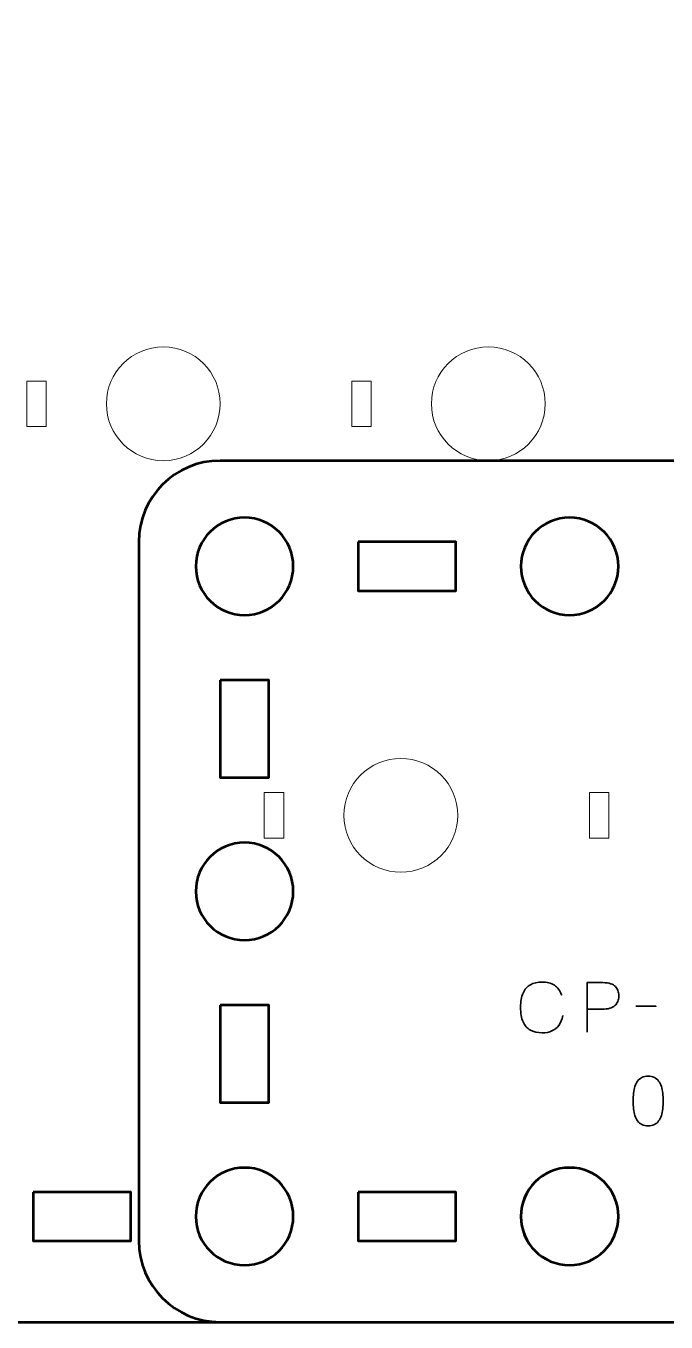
# Model space of a CAD drawing. Header units: centimetres. Extents: x -64.7 to 31.2, y -38.5 to 7.
# Drawn here: x 23.16 to 27.09, y -22.5 to -14.53 of the extents above; entities that cross this region are included whole.
import ezdxf

# ---------------------------------------------------------------- set-up
doc = ezdxf.new("R2010")
doc.units = ezdxf.units.CM
doc.header["$MEASUREMENT"] = 0
doc.layers.add('Layer 1', color=7, linetype='Continuous')

msp = doc.modelspace()

# ---------------------------------------------------------------- linework, layer by layer
at = {"layer": 'Layer 1', "color": 142, "lineweight": 20}
for points in [[(23.16, -16.99), (23.28, -16.99), (23.28, -16.71), (23.16, -16.71), (23.16, -16.99)], [(25.16, -16.99), (25.28, -16.99), (25.28, -16.71), (25.16, -16.71), (25.16, -16.99)]]:
    msp.add_lwpolyline(points, close=True, dxfattribs=at)
at = {"layer": 'Layer 1', "color": 232, "lineweight": 20}
for points in [[(24.62169, -19.52213), (24.74169, -19.52213), (24.74169, -19.24213), (24.62169, -19.24213), (24.62169, -19.52213)], [(26.62169, -19.52213), (26.74169, -19.52213), (26.74169, -19.24213), (26.62169, -19.24213), (26.62169, -19.52213)]]:
    msp.add_lwpolyline(points, close=True, dxfattribs=at)
at = {"layer": 'Layer 1', "color": 142, "lineweight": 20}
for centre in [(24, -16.85), (26, -16.85)]:
    msp.add_ellipse(centre, major_axis=(0, 0.35), ratio=1, dxfattribs=at)
at = {"layer": 'Layer 1', "color": 232, "lineweight": 20}
msp.add_ellipse((25.46169, -19.38213), major_axis=(0, 0.35), ratio=1, dxfattribs=at)
at = {"layer": 'Layer 1', "color": 142, "lineweight": 53}
for points, knots in [([(16.35006, -7.19996), (16.35006, -7.19996), (30.64994, -7.19996), (30.64994, -7.19996), (30.64994, -7.19996), (30.92708, -7.19996), (31.15004, -7.42306), (31.15004, -7.70006), (31.15004, -7.70006), (31.15004, -7.70006), (31.15004, -21.99994), (31.15004, -21.99994), (31.15004, -21.99994), (31.15004, -22.27708), (30.92708, -22.50004), (30.64994, -22.50004), (30.64994, -22.50004), (30.64994, -22.50004), (16.35006, -22.50004), (16.35006, -22.50004), (16.35006, -22.50004), (16.07306, -22.50004), (15.84996, -22.27708), (15.84996, -21.99994), (15.84996, -21.99994), (15.84996, -21.99994), (15.84996, -7.70006), (15.84996, -7.70006), (15.84996, -7.70006), (15.84996, -7.42306), (16.07306, -7.19996), (16.35006, -7.19996)], [0, 0, 0, 0, 0.125, 0.125, 0.125, 0.125, 0.25, 0.25, 0.25, 0.25, 0.375, 0.375, 0.375, 0.375, 0.5, 0.5, 0.5, 0.5, 0.625, 0.625, 0.625, 0.625, 0.75, 0.75, 0.75, 0.75, 0.875, 0.875, 0.875, 0.875, 1, 1, 1, 1]), ([(24.80004, -21.85001), (24.80004, -22.01567), (24.66567, -22.15001), (24.50004, -22.15001), (24.50004, -22.15001), (24.33427, -22.15001), (24.20004, -22.01567), (24.20004, -21.85001), (24.20004, -21.85001), (24.20004, -21.68438), (24.33427, -21.55001), (24.50004, -21.55001), (24.50004, -21.55001), (24.66567, -21.55001), (24.80004, -21.68438), (24.80004, -21.85001)], [0, 0, 0, 0, 0.25, 0.25, 0.25, 0.25, 0.5, 0.5, 0.5, 0.5, 0.75, 0.75, 0.75, 0.75, 1, 1, 1, 1]), ([(26.79997, -21.85001), (26.79997, -22.01567), (26.66563, -22.15001), (26.50001, -22.15001), (26.50001, -22.15001), (26.33434, -22.15001), (26.2, -22.01567), (26.2, -21.85001), (26.2, -21.85001), (26.2, -21.68438), (26.33434, -21.55001), (26.50001, -21.55001), (26.50001, -21.55001), (26.66563, -21.55001), (26.79997, -21.68438), (26.79997, -21.85001)], [0, 0, 0, 0, 0.25, 0.25, 0.25, 0.25, 0.5, 0.5, 0.5, 0.5, 0.75, 0.75, 0.75, 0.75, 1, 1, 1, 1]), ([(23.20002, -21.69994), (23.20002, -21.69994), (23.80002, -21.69994), (23.80002, -21.69994), (23.80002, -21.69994), (23.80002, -21.69994), (23.80002, -21.99994), (23.80002, -21.99994), (23.80002, -21.99994), (23.80002, -21.99994), (23.20002, -21.99994), (23.20002, -21.99994), (23.20002, -21.99994), (23.20002, -21.99994), (23.20002, -21.69994), (23.20002, -21.69994)], [0, 0, 0, 0, 0.25, 0.25, 0.25, 0.25, 0.5, 0.5, 0.5, 0.5, 0.75, 0.75, 0.75, 0.75, 1, 1, 1, 1]), ([(25.19995, -21.69994), (25.19995, -21.69994), (25.79995, -21.69994), (25.79995, -21.69994), (25.79995, -21.69994), (25.79995, -21.69994), (25.79995, -21.99994), (25.79995, -21.99994), (25.79995, -21.99994), (25.79995, -21.99994), (25.19995, -21.99994), (25.19995, -21.99994), (25.19995, -21.99994), (25.19995, -21.99994), (25.19995, -21.69994), (25.19995, -21.69994)], [0, 0, 0, 0, 0.25, 0.25, 0.25, 0.25, 0.5, 0.5, 0.5, 0.5, 0.75, 0.75, 0.75, 0.75, 1, 1, 1, 1])]:
    msp.add_open_spline(points, degree=3, knots=knots, dxfattribs=at)
at = {"layer": 'Layer 1', "color": 232, "lineweight": 53}
for points, knots in [([(24.35008, -17.19998), (24.35008, -17.19998), (30.65005, -17.19998), (30.65005, -17.19998), (30.65005, -17.19998), (30.92702, -17.19998), (31.15001, -17.42307), (31.15001, -17.70007), (31.15001, -17.70007), (31.15001, -17.70007), (31.15001, -21.99993), (31.15001, -21.99993), (31.15001, -21.99993), (31.15001, -22.27707), (30.92702, -22.50003), (30.65005, -22.50003), (30.65005, -22.50003), (30.65005, -22.50003), (24.35008, -22.50003), (24.35008, -22.50003), (24.35008, -22.50003), (24.07308, -22.50003), (23.84999, -22.27707), (23.84999, -21.99993), (23.84999, -21.99993), (23.84999, -21.99993), (23.84999, -17.70007), (23.84999, -17.70007), (23.84999, -17.70007), (23.84999, -17.42307), (24.07308, -17.19998), (24.35008, -17.19998)], [0, 0, 0, 0, 0.125, 0.125, 0.125, 0.125, 0.25, 0.25, 0.25, 0.25, 0.375, 0.375, 0.375, 0.375, 0.5, 0.5, 0.5, 0.5, 0.625, 0.625, 0.625, 0.625, 0.75, 0.75, 0.75, 0.75, 0.875, 0.875, 0.875, 0.875, 1, 1, 1, 1]), ([(24.80002, -17.85001), (24.80002, -18.01578), (24.66579, -18.15001), (24.50001, -18.15001), (24.50001, -18.15001), (24.33435, -18.15001), (24.20001, -18.01578), (24.20001, -17.85001), (24.20001, -17.85001), (24.20001, -17.68434), (24.33435, -17.55), (24.50001, -17.55), (24.50001, -17.55), (24.66579, -17.55), (24.80002, -17.68434), (24.80002, -17.85001)], [0, 0, 0, 0, 0.25, 0.25, 0.25, 0.25, 0.5, 0.5, 0.5, 0.5, 0.75, 0.75, 0.75, 0.75, 1, 1, 1, 1]), ([(26.80009, -17.85001), (26.80009, -18.01578), (26.66572, -18.15001), (26.50009, -18.15001), (26.50009, -18.15001), (26.33432, -18.15001), (26.20009, -18.01578), (26.20009, -17.85001), (26.20009, -17.85001), (26.20009, -17.68434), (26.33432, -17.55), (26.50009, -17.55), (26.50009, -17.55), (26.66572, -17.55), (26.80009, -17.68434), (26.80009, -17.85001)], [0, 0, 0, 0, 0.25, 0.25, 0.25, 0.25, 0.5, 0.5, 0.5, 0.5, 0.75, 0.75, 0.75, 0.75, 1, 1, 1, 1]), ([(25.20003, -17.70007), (25.20003, -17.70007), (25.80004, -17.70007), (25.80004, -17.70007), (25.80004, -17.70007), (25.80004, -17.70007), (25.80004, -18.00008), (25.80004, -18.00008), (25.80004, -18.00008), (25.80004, -18.00008), (25.20003, -18.00008), (25.20003, -18.00008), (25.20003, -18.00008), (25.20003, -18.00008), (25.20003, -17.70007), (25.20003, -17.70007)], [0, 0, 0, 0, 0.25, 0.25, 0.25, 0.25, 0.5, 0.5, 0.5, 0.5, 0.75, 0.75, 0.75, 0.75, 1, 1, 1, 1]), ([(24.35008, -18.55002), (24.35008, -18.55002), (24.65009, -18.55002), (24.65009, -18.55002), (24.65009, -18.55002), (24.65009, -18.55002), (24.65009, -19.15003), (24.65009, -19.15003), (24.65009, -19.15003), (24.65009, -19.15003), (24.35008, -19.15003), (24.35008, -19.15003), (24.35008, -19.15003), (24.35008, -19.15003), (24.35008, -18.55002), (24.35008, -18.55002)], [0, 0, 0, 0, 0.25, 0.25, 0.25, 0.25, 0.5, 0.5, 0.5, 0.5, 0.75, 0.75, 0.75, 0.75, 1, 1, 1, 1]), ([(24.80002, -19.85008), (24.80002, -20.01571), (24.66579, -20.15008), (24.50001, -20.15008), (24.50001, -20.15008), (24.33435, -20.15008), (24.20001, -20.01571), (24.20001, -19.85008), (24.20001, -19.85008), (24.20001, -19.68431), (24.33435, -19.55008), (24.50001, -19.55008), (24.50001, -19.55008), (24.66579, -19.55008), (24.80002, -19.68431), (24.80002, -19.85008)], [0, 0, 0, 0, 0.25, 0.25, 0.25, 0.25, 0.5, 0.5, 0.5, 0.5, 0.75, 0.75, 0.75, 0.75, 1, 1, 1, 1]), ([(24.35008, -20.54999), (24.35008, -20.54999), (24.65009, -20.54999), (24.65009, -20.54999), (24.65009, -20.54999), (24.65009, -20.54999), (24.65009, -21.14998), (24.65009, -21.14998), (24.65009, -21.14998), (24.65009, -21.14998), (24.35008, -21.14998), (24.35008, -21.14998), (24.35008, -21.14998), (24.35008, -21.14998), (24.35008, -20.54999), (24.35008, -20.54999)], [0, 0, 0, 0, 0.25, 0.25, 0.25, 0.25, 0.5, 0.5, 0.5, 0.5, 0.75, 0.75, 0.75, 0.75, 1, 1, 1, 1]), ([(24.80002, -21.85), (24.80002, -22.01567), (24.66579, -22.15), (24.50001, -22.15), (24.50001, -22.15), (24.33435, -22.15), (24.20001, -22.01567), (24.20001, -21.85), (24.20001, -21.85), (24.20001, -21.68437), (24.33435, -21.55), (24.50001, -21.55), (24.50001, -21.55), (24.66579, -21.55), (24.80002, -21.68437), (24.80002, -21.85)], [0, 0, 0, 0, 0.25, 0.25, 0.25, 0.25, 0.5, 0.5, 0.5, 0.5, 0.75, 0.75, 0.75, 0.75, 1, 1, 1, 1]), ([(26.80009, -21.85), (26.80009, -22.01567), (26.66572, -22.15), (26.50009, -22.15), (26.50009, -22.15), (26.33432, -22.15), (26.20009, -22.01567), (26.20009, -21.85), (26.20009, -21.85), (26.20009, -21.68437), (26.33432, -21.55), (26.50009, -21.55), (26.50009, -21.55), (26.66572, -21.55), (26.80009, -21.68437), (26.80009, -21.85)], [0, 0, 0, 0, 0.25, 0.25, 0.25, 0.25, 0.5, 0.5, 0.5, 0.5, 0.75, 0.75, 0.75, 0.75, 1, 1, 1, 1]), ([(25.20003, -21.69993), (25.20003, -21.69993), (25.80004, -21.69993), (25.80004, -21.69993), (25.80004, -21.69993), (25.80004, -21.69993), (25.80004, -21.99993), (25.80004, -21.99993), (25.80004, -21.99993), (25.80004, -21.99993), (25.20003, -21.99993), (25.20003, -21.99993), (25.20003, -21.99993), (25.20003, -21.99993), (25.20003, -21.69993), (25.20003, -21.69993)], [0, 0, 0, 0, 0.25, 0.25, 0.25, 0.25, 0.5, 0.5, 0.5, 0.5, 0.75, 0.75, 0.75, 0.75, 1, 1, 1, 1])]:
    msp.add_open_spline(points, degree=3, knots=knots, dxfattribs=at)
at = {"layer": 'Layer 1', "color": 232, "lineweight": 35}
for points, knots in [([(26.45753, -20.61441), (26.45301, -20.63861), (26.44511, -20.65858), (26.43403, -20.67424), (26.43403, -20.67424), (26.42289, -20.68984), (26.40863, -20.70141), (26.39128, -20.70896), (26.39128, -20.70896), (26.37399, -20.71651), (26.35367, -20.72032), (26.33053, -20.72025), (26.33053, -20.72025), (26.30238, -20.72032), (26.27846, -20.71488), (26.25884, -20.70381), (26.25884, -20.70381), (26.23923, -20.6928), (26.22427, -20.6758), (26.21397, -20.65273), (26.21397, -20.65273), (26.20367, -20.62965), (26.19852, -20.60009), (26.19845, -20.56404), (26.19845, -20.56404), (26.19852, -20.52813), (26.20367, -20.49863), (26.21397, -20.47556), (26.21397, -20.47556), (26.22427, -20.45249), (26.23923, -20.43542), (26.25884, -20.42434), (26.25884, -20.42434), (26.27846, -20.41326), (26.30238, -20.40776), (26.33053, -20.40783), (26.33053, -20.40783), (26.36066, -20.40776), (26.38591, -20.41418), (26.40623, -20.42709), (26.40623, -20.42709), (26.42648, -20.44), (26.44137, -20.45997), (26.45075, -20.48699), (26.45075, -20.48699), (26.44137, -20.45997), (26.42648, -20.44), (26.40623, -20.42709), (26.40623, -20.42709), (26.38591, -20.41418), (26.36066, -20.40776), (26.33053, -20.40783), (26.33053, -20.40783), (26.30238, -20.40776), (26.27846, -20.41326), (26.25884, -20.42434), (26.25884, -20.42434), (26.23923, -20.43542), (26.22427, -20.45249), (26.21397, -20.47556), (26.21397, -20.47556), (26.20367, -20.49863), (26.19852, -20.52813), (26.19845, -20.56404), (26.19845, -20.56404), (26.19852, -20.60009), (26.20367, -20.62965), (26.21397, -20.65273), (26.21397, -20.65273), (26.22427, -20.6758), (26.23923, -20.6928), (26.25884, -20.70381), (26.25884, -20.70381), (26.27846, -20.71488), (26.30238, -20.72032), (26.33053, -20.72025), (26.33053, -20.72025), (26.35367, -20.72032), (26.37399, -20.71651), (26.39128, -20.70896), (26.39128, -20.70896), (26.40863, -20.70141), (26.42289, -20.68984), (26.43403, -20.67424), (26.43403, -20.67424), (26.44511, -20.65858), (26.45301, -20.63861), (26.45753, -20.61441)], [0, 0, 0, 0, 0.0454545, 0.0454545, 0.0454545, 0.0454545, 0.0909091, 0.0909091, 0.0909091, 0.0909091, 0.1363636, 0.1363636, 0.1363636, 0.1363636, 0.1818182, 0.1818182, 0.1818182, 0.1818182, 0.2272727, 0.2272727, 0.2272727, 0.2272727, 0.2727273, 0.2727273, 0.2727273, 0.2727273, 0.3181818, 0.3181818, 0.3181818, 0.3181818, 0.3636364, 0.3636364, 0.3636364, 0.3636364, 0.4090909, 0.4090909, 0.4090909, 0.4090909, 0.4545455, 0.4545455, 0.4545455, 0.4545455, 0.5, 0.5, 0.5, 0.5, 0.5454545, 0.5454545, 0.5454545, 0.5454545, 0.5909091, 0.5909091, 0.5909091, 0.5909091, 0.6363636, 0.6363636, 0.6363636, 0.6363636, 0.6818182, 0.6818182, 0.6818182, 0.6818182, 0.7272727, 0.7272727, 0.7272727, 0.7272727, 0.7727273, 0.7727273, 0.7727273, 0.7727273, 0.8181818, 0.8181818, 0.8181818, 0.8181818, 0.8636364, 0.8636364, 0.8636364, 0.8636364, 0.9090909, 0.9090909, 0.9090909, 0.9090909, 0.9545455, 0.9545455, 0.9545455, 0.9545455, 1, 1, 1, 1]), ([(26.60739, -20.71686), (26.60739, -20.71686), (26.60739, -20.41164), (26.60739, -20.41164), (26.60739, -20.41164), (26.60739, -20.41164), (26.70476, -20.41164), (26.70476, -20.41164), (26.70476, -20.41164), (26.72423, -20.41171), (26.74024, -20.4139), (26.75287, -20.41813), (26.75287, -20.41813), (26.76543, -20.42229), (26.77531, -20.42808), (26.78244, -20.43542), (26.78244, -20.43542), (26.78956, -20.44268), (26.79464, -20.45101), (26.79775, -20.46039), (26.79775, -20.46039), (26.80078, -20.46978), (26.80254, -20.47958), (26.80297, -20.48996), (26.80297, -20.48996), (26.80346, -20.50033), (26.80226, -20.51049), (26.79944, -20.52036), (26.79944, -20.52036), (26.79655, -20.53024), (26.79168, -20.5392), (26.78469, -20.54725), (26.78469, -20.54725), (26.77778, -20.55529), (26.7684, -20.56171), (26.75661, -20.56644), (26.75661, -20.56644), (26.74483, -20.57123), (26.73023, -20.57363), (26.7128, -20.57377), (26.7128, -20.57377), (26.7128, -20.57377), (26.60739, -20.57377), (26.60739, -20.57377), (26.60739, -20.57377), (26.60739, -20.57377), (26.7128, -20.57377), (26.7128, -20.57377), (26.7128, -20.57377), (26.72987, -20.57363), (26.74434, -20.57123), (26.75605, -20.56644), (26.75605, -20.56644), (26.76783, -20.56171), (26.77722, -20.55529), (26.78427, -20.54725), (26.78427, -20.54725), (26.79126, -20.5392), (26.79627, -20.53024), (26.79923, -20.52036), (26.79923, -20.52036), (26.80219, -20.51049), (26.80346, -20.50033), (26.80297, -20.48996), (26.80297, -20.48996), (26.80254, -20.47958), (26.80078, -20.46978), (26.79761, -20.46039), (26.79761, -20.46039), (26.7945, -20.45101), (26.78928, -20.44268), (26.78215, -20.43542), (26.78215, -20.43542), (26.77496, -20.42808), (26.76508, -20.42229), (26.75252, -20.41813), (26.75252, -20.41813), (26.73989, -20.4139), (26.72402, -20.41171), (26.70476, -20.41164), (26.70476, -20.41164), (26.70476, -20.41164), (26.60739, -20.41164), (26.60739, -20.41164), (26.60739, -20.41164), (26.60739, -20.41164), (26.60739, -20.71686), (26.60739, -20.71686)], [0, 0, 0, 0, 0.0454545, 0.0454545, 0.0454545, 0.0454545, 0.0909091, 0.0909091, 0.0909091, 0.0909091, 0.1363636, 0.1363636, 0.1363636, 0.1363636, 0.1818182, 0.1818182, 0.1818182, 0.1818182, 0.2272727, 0.2272727, 0.2272727, 0.2272727, 0.2727273, 0.2727273, 0.2727273, 0.2727273, 0.3181818, 0.3181818, 0.3181818, 0.3181818, 0.3636364, 0.3636364, 0.3636364, 0.3636364, 0.4090909, 0.4090909, 0.4090909, 0.4090909, 0.4545455, 0.4545455, 0.4545455, 0.4545455, 0.5, 0.5, 0.5, 0.5, 0.5454545, 0.5454545, 0.5454545, 0.5454545, 0.5909091, 0.5909091, 0.5909091, 0.5909091, 0.6363636, 0.6363636, 0.6363636, 0.6363636, 0.6818182, 0.6818182, 0.6818182, 0.6818182, 0.7272727, 0.7272727, 0.7272727, 0.7272727, 0.7727273, 0.7727273, 0.7727273, 0.7727273, 0.8181818, 0.8181818, 0.8181818, 0.8181818, 0.8636364, 0.8636364, 0.8636364, 0.8636364, 0.9090909, 0.9090909, 0.9090909, 0.9090909, 0.9545455, 0.9545455, 0.9545455, 0.9545455, 1, 1, 1, 1]), ([(26.90795, -20.55726), (26.90795, -20.55726), (27.03114, -20.55726), (27.03114, -20.55726), (27.03114, -20.55726), (27.03114, -20.55726), (26.90795, -20.55726), (26.90795, -20.55726)], [0, 0, 0, 0, 0.5, 0.5, 0.5, 0.5, 1, 1, 1, 1]), ([(26.9833, -21.29217), (26.99811, -21.2921), (27.01088, -21.28949), (27.02154, -21.28441), (27.02154, -21.28441), (27.03212, -21.27933), (27.04094, -21.27206), (27.04799, -21.26282), (27.04799, -21.26282), (27.05498, -21.25351), (27.06048, -21.2425), (27.06457, -21.2298), (27.06457, -21.2298), (27.0686, -21.2171), (27.07149, -21.2032), (27.07311, -21.18796), (27.07311, -21.18796), (27.07481, -21.17272), (27.07565, -21.1567), (27.07558, -21.13977), (27.07558, -21.13977), (27.07565, -21.12291), (27.07481, -21.10689), (27.07311, -21.09172), (27.07311, -21.09172), (27.07149, -21.07655), (27.0686, -21.06258), (27.06457, -21.04988), (27.06457, -21.04988), (27.06048, -21.03725), (27.05498, -21.02625), (27.04799, -21.01686), (27.04799, -21.01686), (27.04094, -21.00755), (27.03212, -21.00028), (27.02154, -20.9952), (27.02154, -20.9952), (27.01088, -20.99005), (26.99811, -20.98744), (26.9833, -20.98737), (26.9833, -20.98737), (26.96848, -20.98744), (26.95571, -20.99005), (26.94505, -20.9952), (26.94505, -20.9952), (26.93447, -21.00028), (26.92565, -21.00755), (26.9186, -21.01686), (26.9186, -21.01686), (26.91161, -21.02625), (26.90611, -21.03725), (26.90202, -21.04988), (26.90202, -21.04988), (26.89799, -21.06258), (26.8951, -21.07655), (26.89348, -21.09172), (26.89348, -21.09172), (26.89179, -21.10689), (26.89094, -21.12291), (26.89101, -21.13977), (26.89101, -21.13977), (26.89094, -21.1567), (26.89179, -21.17272), (26.89348, -21.18796), (26.89348, -21.18796), (26.8951, -21.2032), (26.89799, -21.2171), (26.90202, -21.2298), (26.90202, -21.2298), (26.90611, -21.2425), (26.91161, -21.25351), (26.9186, -21.26282), (26.9186, -21.26282), (26.92565, -21.27206), (26.93447, -21.27933), (26.94505, -21.28441), (26.94505, -21.28441), (26.95571, -21.28949), (26.96848, -21.2921), (26.9833, -21.29217)], [0, 0, 0, 0, 0.05, 0.05, 0.05, 0.05, 0.1, 0.1, 0.1, 0.1, 0.15, 0.15, 0.15, 0.15, 0.2, 0.2, 0.2, 0.2, 0.25, 0.25, 0.25, 0.25, 0.3, 0.3, 0.3, 0.3, 0.35, 0.35, 0.35, 0.35, 0.4, 0.4, 0.4, 0.4, 0.45, 0.45, 0.45, 0.45, 0.5, 0.5, 0.5, 0.5, 0.55, 0.55, 0.55, 0.55, 0.6, 0.6, 0.6, 0.6, 0.65, 0.65, 0.65, 0.65, 0.7, 0.7, 0.7, 0.7, 0.75, 0.75, 0.75, 0.75, 0.8, 0.8, 0.8, 0.8, 0.85, 0.85, 0.85, 0.85, 0.9, 0.9, 0.9, 0.9, 0.95, 0.95, 0.95, 0.95, 1, 1, 1, 1]), ([(26.9833, -21.29217), (26.99811, -21.2921), (27.01088, -21.28949), (27.02154, -21.28441), (27.02154, -21.28441), (27.03212, -21.27933), (27.04094, -21.27206), (27.04799, -21.26282), (27.04799, -21.26282), (27.05498, -21.25351), (27.06048, -21.2425), (27.06457, -21.2298), (27.06457, -21.2298), (27.0686, -21.2171), (27.07149, -21.2032), (27.07311, -21.18796), (27.07311, -21.18796), (27.07481, -21.17272), (27.07565, -21.1567), (27.07558, -21.13977), (27.07558, -21.13977), (27.07565, -21.12291), (27.07481, -21.10689), (27.07311, -21.09172), (27.07311, -21.09172), (27.07149, -21.07655), (27.0686, -21.06258), (27.06457, -21.04988), (27.06457, -21.04988), (27.06048, -21.03725), (27.05498, -21.02625), (27.04799, -21.01686), (27.04799, -21.01686), (27.04094, -21.00755), (27.03212, -21.00028), (27.02154, -20.9952), (27.02154, -20.9952), (27.01088, -20.99005), (26.99811, -20.98744), (26.9833, -20.98737), (26.9833, -20.98737), (26.96848, -20.98744), (26.95571, -20.99005), (26.94505, -20.9952), (26.94505, -20.9952), (26.93447, -21.00028), (26.92565, -21.00755), (26.9186, -21.01686), (26.9186, -21.01686), (26.91161, -21.02625), (26.90611, -21.03725), (26.90202, -21.04988), (26.90202, -21.04988), (26.89799, -21.06258), (26.8951, -21.07655), (26.89348, -21.09172), (26.89348, -21.09172), (26.89179, -21.10689), (26.89094, -21.12291), (26.89101, -21.13977), (26.89101, -21.13977), (26.89094, -21.1567), (26.89179, -21.17272), (26.89348, -21.18796), (26.89348, -21.18796), (26.8951, -21.2032), (26.89799, -21.2171), (26.90202, -21.2298), (26.90202, -21.2298), (26.90611, -21.2425), (26.91161, -21.25351), (26.9186, -21.26282), (26.9186, -21.26282), (26.92565, -21.27206), (26.93447, -21.27933), (26.94505, -21.28441), (26.94505, -21.28441), (26.95571, -21.28949), (26.96848, -21.2921), (26.9833, -21.29217)], [0, 0, 0, 0, 0.05, 0.05, 0.05, 0.05, 0.1, 0.1, 0.1, 0.1, 0.15, 0.15, 0.15, 0.15, 0.2, 0.2, 0.2, 0.2, 0.25, 0.25, 0.25, 0.25, 0.3, 0.3, 0.3, 0.3, 0.35, 0.35, 0.35, 0.35, 0.4, 0.4, 0.4, 0.4, 0.45, 0.45, 0.45, 0.45, 0.5, 0.5, 0.5, 0.5, 0.55, 0.55, 0.55, 0.55, 0.6, 0.6, 0.6, 0.6, 0.65, 0.65, 0.65, 0.65, 0.7, 0.7, 0.7, 0.7, 0.75, 0.75, 0.75, 0.75, 0.8, 0.8, 0.8, 0.8, 0.85, 0.85, 0.85, 0.85, 0.9, 0.9, 0.9, 0.9, 0.95, 0.95, 0.95, 0.95, 1, 1, 1, 1])]:
    msp.add_open_spline(points, degree=3, knots=knots, dxfattribs=at)

doc.saveas('drawing.dxf')
